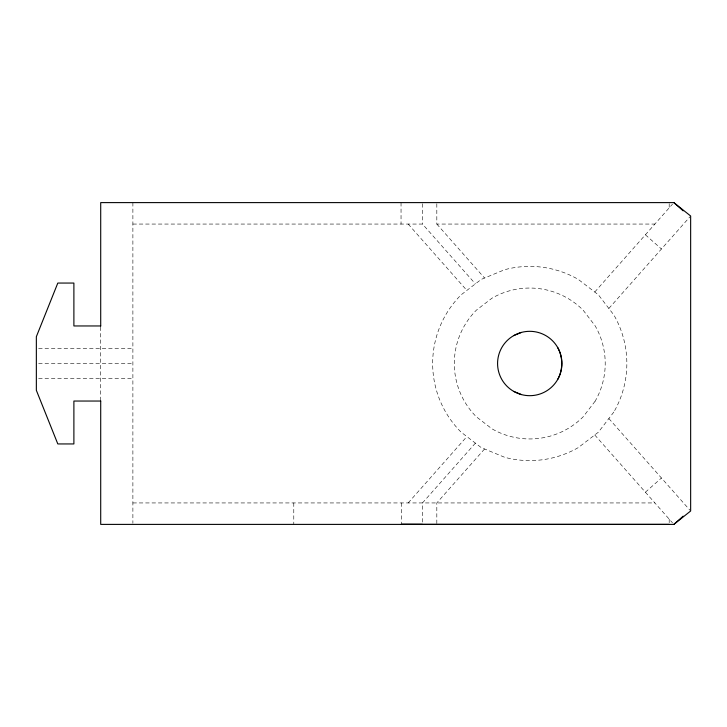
<?xml version="1.0" encoding="UTF-8"?>
<svg xmlns="http://www.w3.org/2000/svg" width="727" height="727" viewBox="0 0 727 727"><rect width="100%" height="100%" fill="white"/><g stroke="black" fill="none" stroke-linecap="round" stroke-linejoin="round"><path stroke-width="0.55" stroke-dasharray="3.63 2.73" d="M408.174 502.939L466.87 436.582M594.75 292.036L672.52 204.114M475.403 443.125L422.496 502.939L422.496 524.394M484.555 448.968L436.818 502.939L436.818 524.285M608.853 308.457L689.923 216.819M645.385 492.215L661.461 478.002M132.887 224.061L422.496 224.061L475.403 283.875M436.818 203.733L436.818 224.061L654.873 224.061M38.622 348.487L132.887 348.487M38.622 363.5L132.887 363.5M38.622 378.513L132.887 378.513M132.887 502.939L654.873 502.939M645.385 234.785L661.461 248.997M436.818 224.061L484.555 278.032M608.853 418.543L689.923 510.181M408.174 224.061L466.87 290.418M594.75 434.964L672.52 522.886M669.194 203.66L669.194 207.867M669.194 519.133L669.194 523.34M422.496 203.733L422.496 224.061M401.304 502.939L401.304 524.34M401.04 202.606L401.04 224.061M293.781 502.939L293.781 524.394M132.887 202.606L132.887 523.267M100.708 327.077L100.708 399.923M595.104 401.231L583.109 416.853A75.454 75.454 0 0 1 492.034 428.848L476.403 416.853A75.454 75.454 0 0 1 476.403 310.147L492.034 298.152A75.454 75.454 0 0 1 583.109 310.147L595.104 325.769A75.454 75.454 0 0 1 595.104 401.231M613.842 412.045L598.412 432.156L578.301 447.587A97.091 97.091 0 0 1 504.629 457.283L481.21 447.587L461.1 432.156A97.091 97.091 0 0 1 461.1 294.844L481.21 279.413L504.629 269.717A97.091 97.091 0 0 1 578.301 279.413L598.412 294.844L613.842 314.955A97.091 97.091 0 0 1 613.842 412.045"/><path stroke-width="1.09" d="M557.627 379.585C563.125 369.679 563.125 357.32 557.627 347.415M100.708 400.895L100.708 524.394L673.856 524.394L683.153 516.161M673.856 524.394L690.65 510.999L690.65 216.001L673.856 202.606L100.708 202.606L100.708 326.105M521.432 394.579L513.671 391.371A32.179 32.179 0 0 1 513.671 335.629L521.432 332.421M422.496 524.394L401.304 524.34L669.194 524.394M100.708 325.96L73.89 325.96L73.89 283.057L57.806 283.057L36.35 336.683L36.35 390.317L57.806 443.943L73.89 443.943L73.89 401.04L100.708 401.04M673.856 202.606L683.153 210.839M513.671 391.371A32.179 32.179 0 0 0 561.935 363.5A32.179 32.179 0 0 0 513.671 335.629"/></g></svg>
